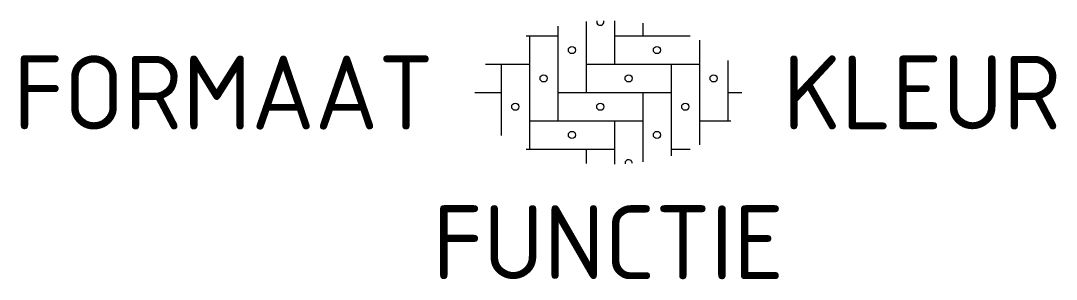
# Model space of a CAD drawing. Header units: metres. Extents: x -14.3 to 10.9, y -4.5 to 1.7.
import ezdxf
from ezdxf.enums import TextEntityAlignment as Align

# ---------------------------------------------------------------- set-up
doc = ezdxf.new("R2010")
doc.units = ezdxf.units.M
doc.styles.add('NLCS-ISO', font='NLCS-ISO.ttf')

msp = doc.modelspace()

# ---------------------------------------------------------------- linework, layer by layer
for p, q in [((-1.228, 1.62), (-1.228, -0.69)), ((-0.538, 1.726), (-0.538, 0)), ((0.152, 1.748), (0.152, 0.69)), ((0.842, 1.69), (0.842, 1.38)), ((-1.999, 1.38), (-1.228, 1.38)), ((-1.918, 1.38), (-1.918, -1.38)), ((0.152, 1.38), (1.999, 1.38)), ((2.222, 1.277), (2.222, -1.277)), ((2.912, 0.778), (2.912, -0.69)), ((-2.987, 0.69), (-1.918, 0.69)), ((-2.608, 0.69), (-2.608, -1.044)), ((-0.538, 0.69), (2.222, 0.69)), ((1.532, 0.69), (1.532, -1.544)), ((-3.25, 0), (-2.608, 0)), ((-1.228, 0), (1.532, 0)), ((0.842, 0), (0.842, -1.69)), ((2.912, 0), (3.25, 0)), ((-1.918, -0.69), (0.842, -0.69)), ((0.152, -0.69), (0.152, -1.748)), ((2.222, -0.69), (2.987, -0.69)), ((-1.999, -1.38), (0.152, -1.38)), ((-0.538, -1.38), (-0.538, -1.726)), ((1.532, -1.38), (1.999, -1.38))]:
    msp.add_line(p, q)
for centre in [(-0.883, 1.035), (1.187, 1.035), (-1.573, 0.345), (0.497, 0.345), (2.567, 0.345), (-2.263, -0.345), (-0.193, -0.345), (1.877, -0.345), (-0.883, -1.035), (1.187, -1.035)]:
    msp.add_circle(centre, 0.0881)
for centre, start, end in [((-0.193, 1.725), 167.876, 15.8169), ((0.497, -1.725), 2.3035, 187.223)]:
    msp.add_arc(centre, 0.0881, start, end)

# ---------------------------------------------------------------- texts
at = {"style": 'NLCS-ISO'}
msp.add_attdef('FORMAAT', text='DF', height=1.8, dxfattribs=at).set_placement((-4.25, 0), align=Align.MIDDLE_RIGHT)
msp.add_attdef('KLEUR', text='RD', height=1.8, dxfattribs=at).set_placement((4.25, 0), align=Align.MIDDLE_LEFT)
at = {"style": 'NLCS-ISO', "flags": 1}
msp.add_attdef('FUNCTIE', text='', height=1.8, dxfattribs=at).set_placement((0, -2.75), align=Align.TOP_CENTER)

doc.saveas('drawing.dxf')
